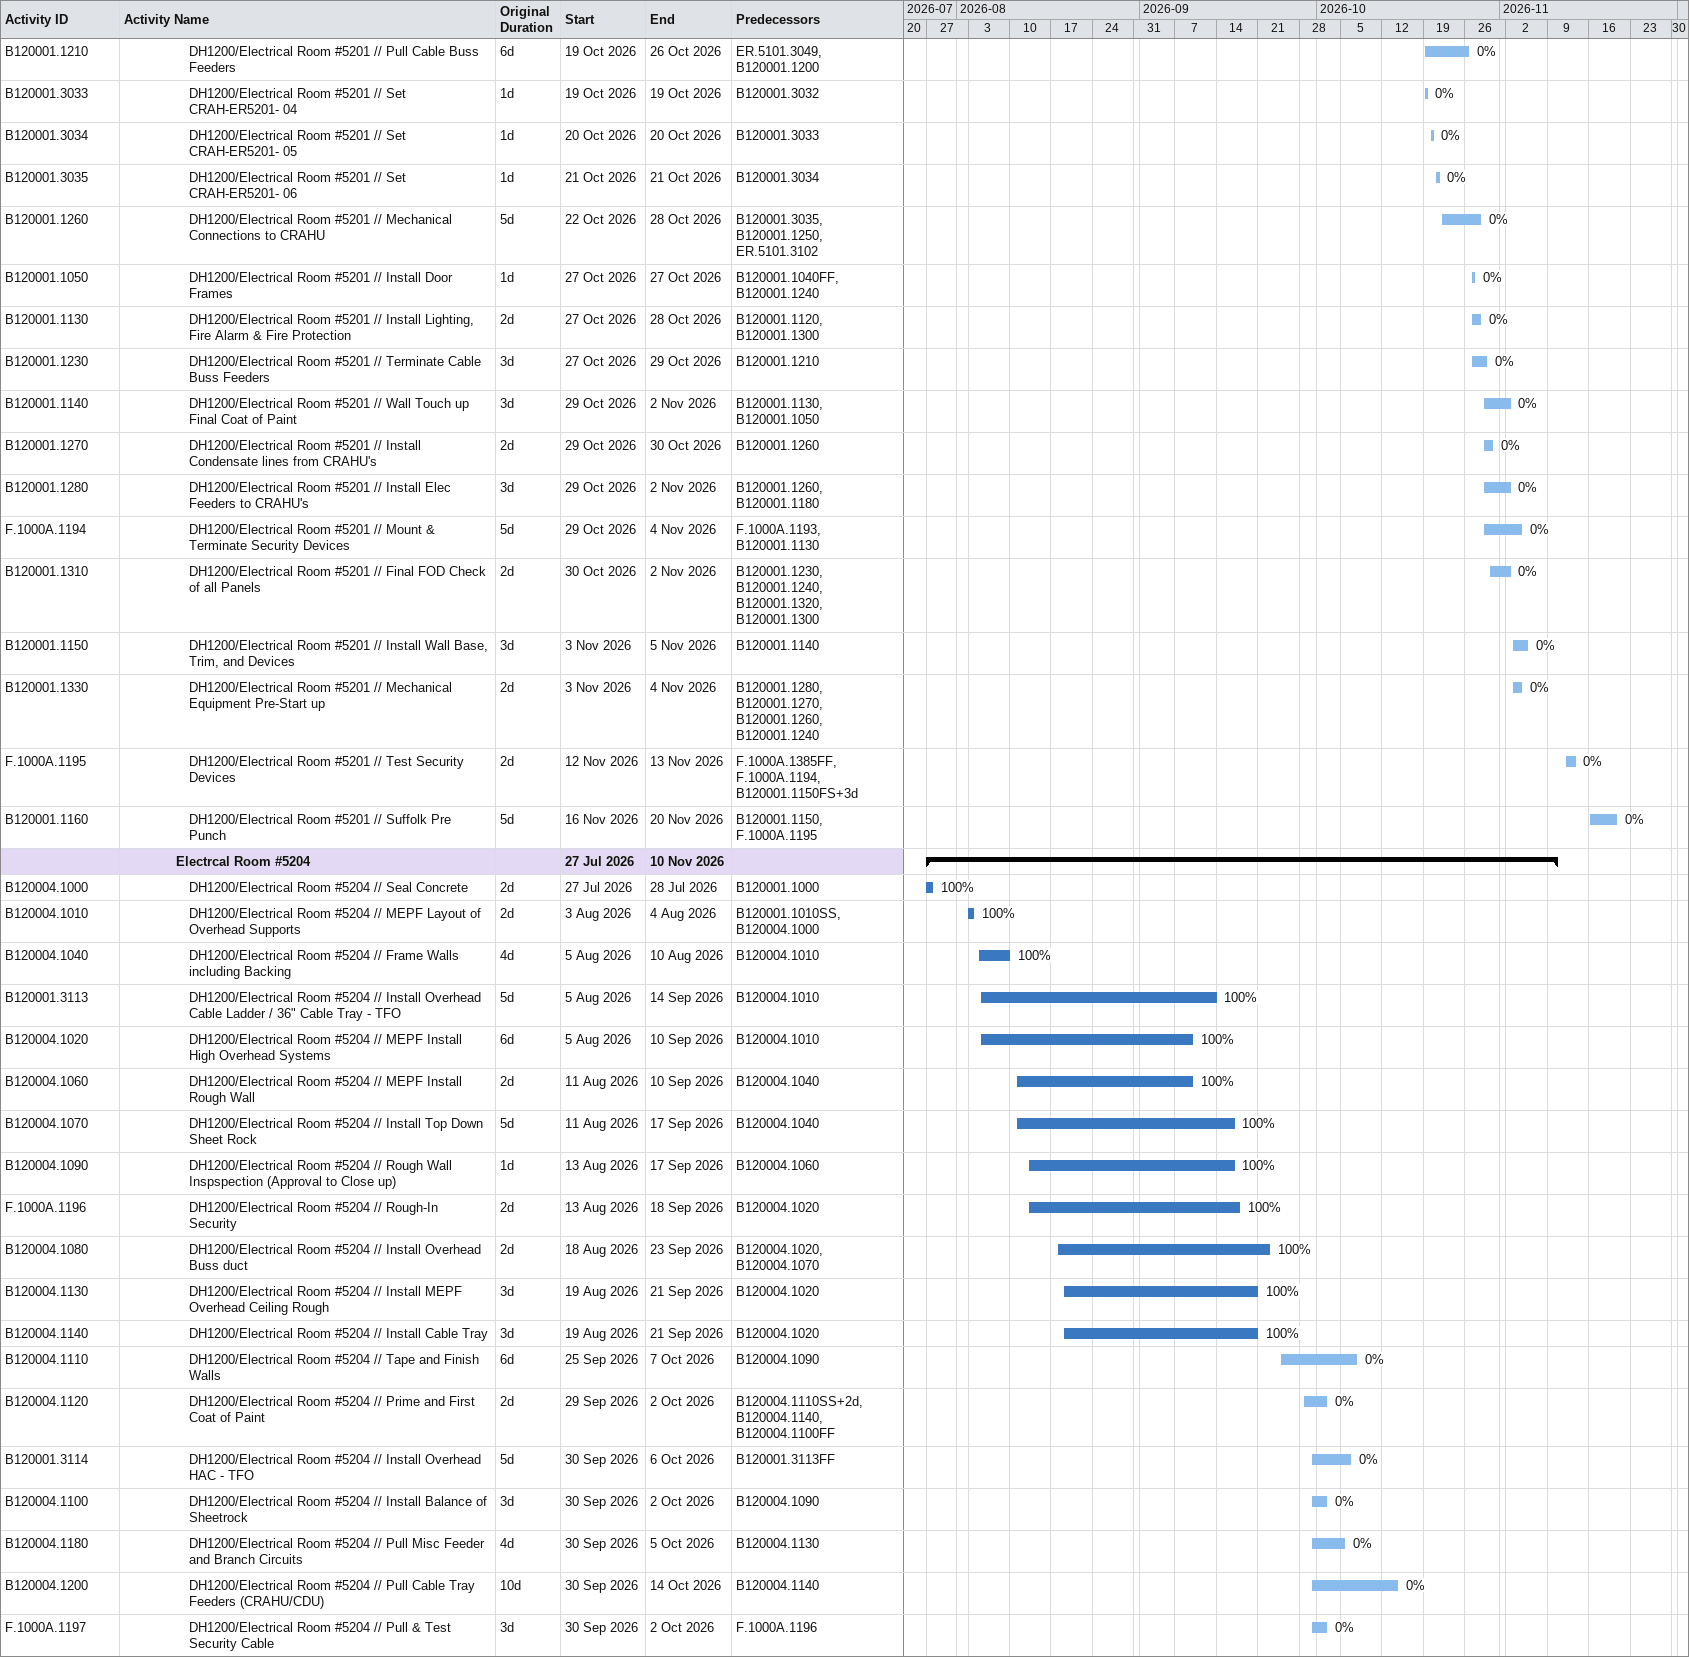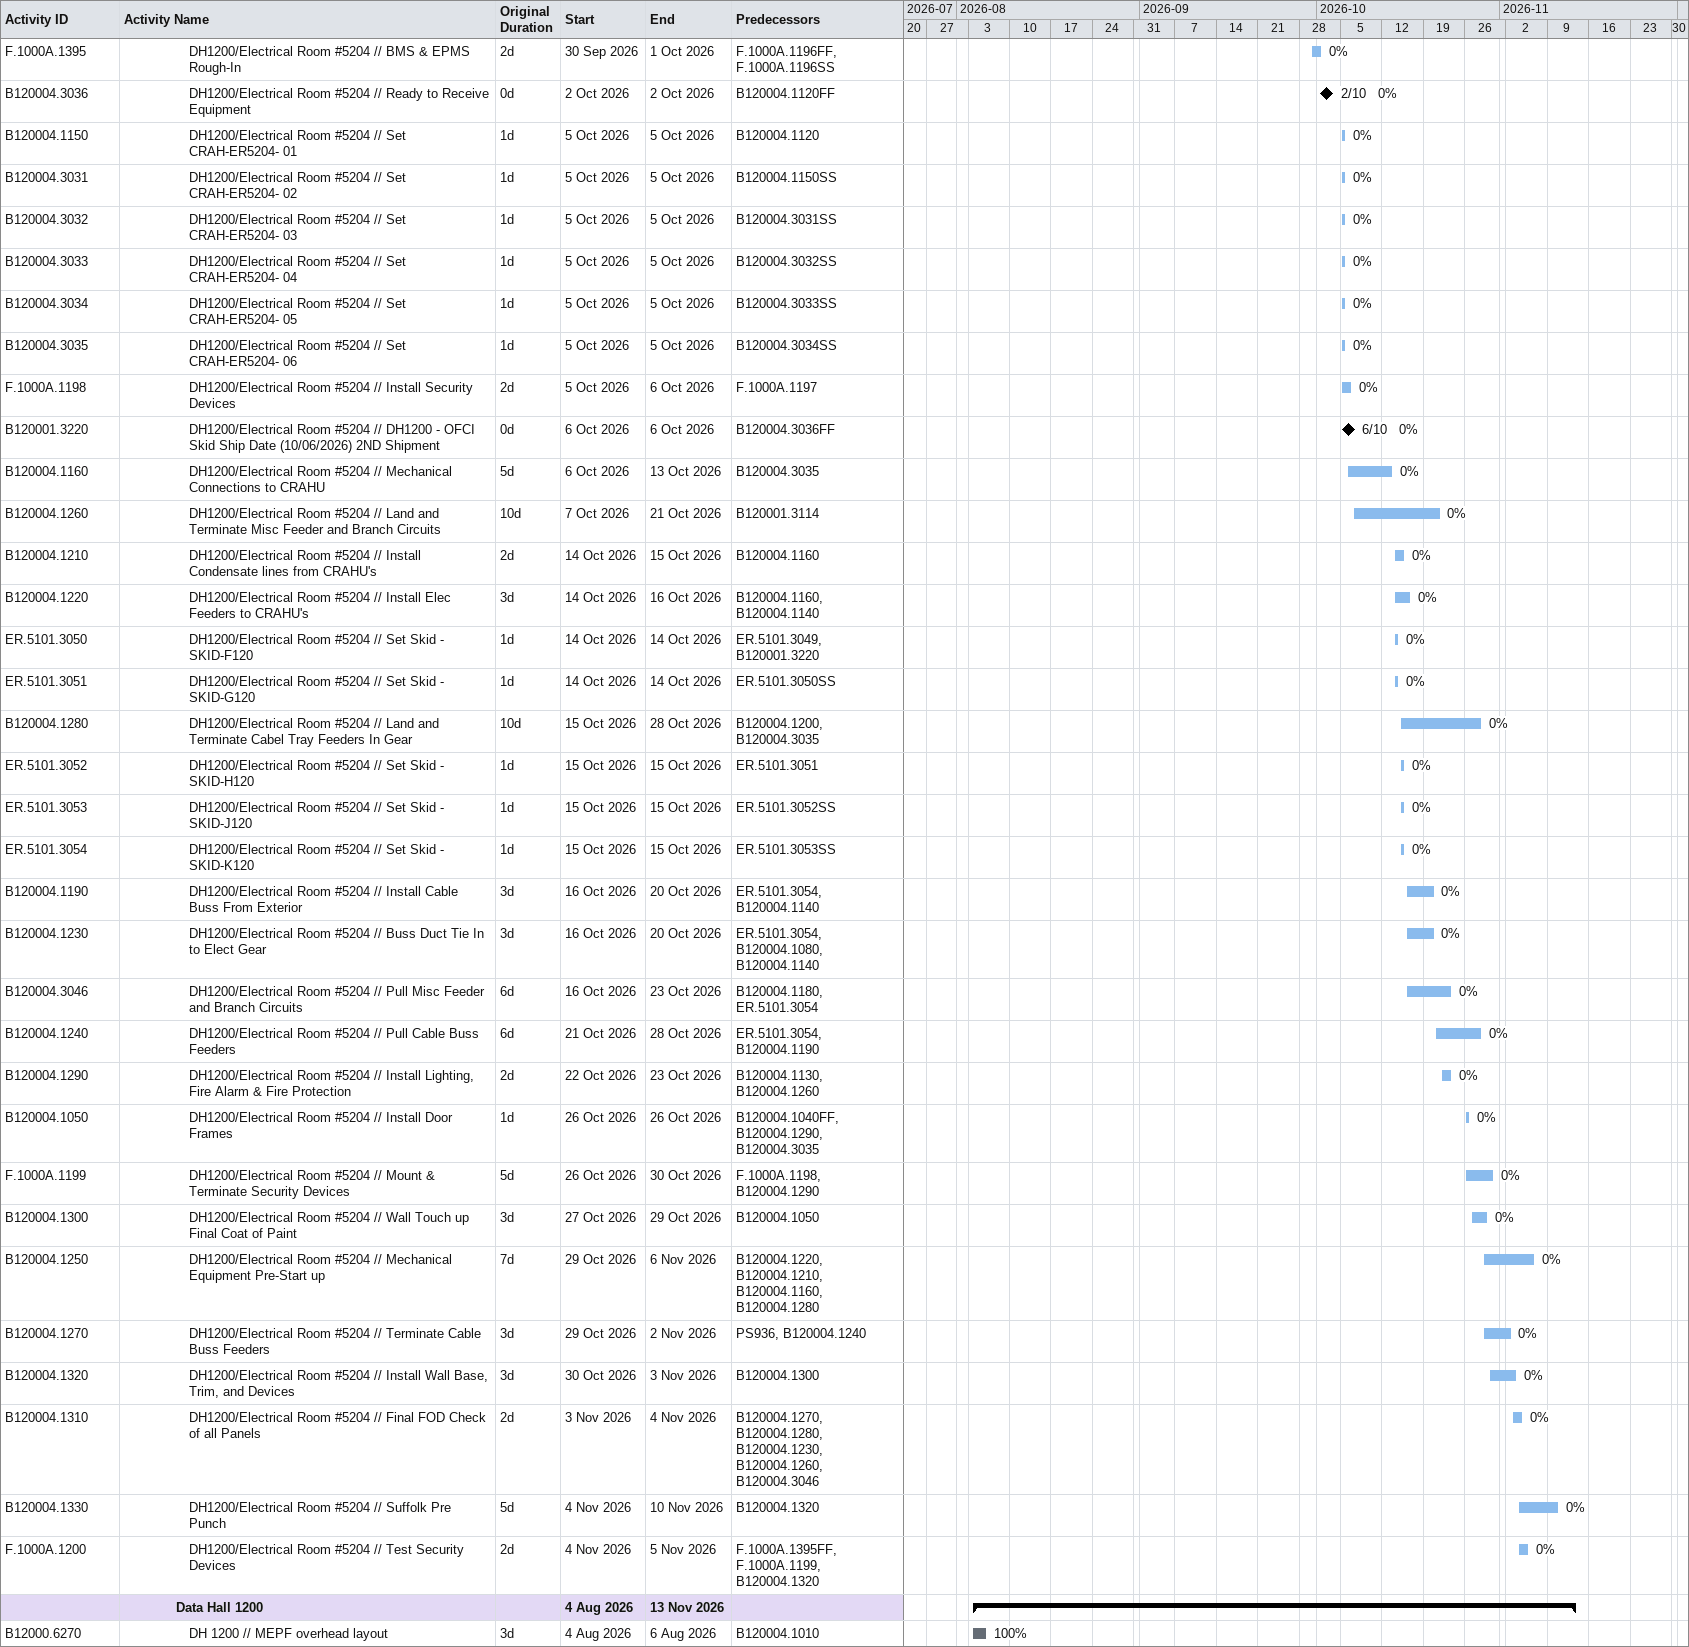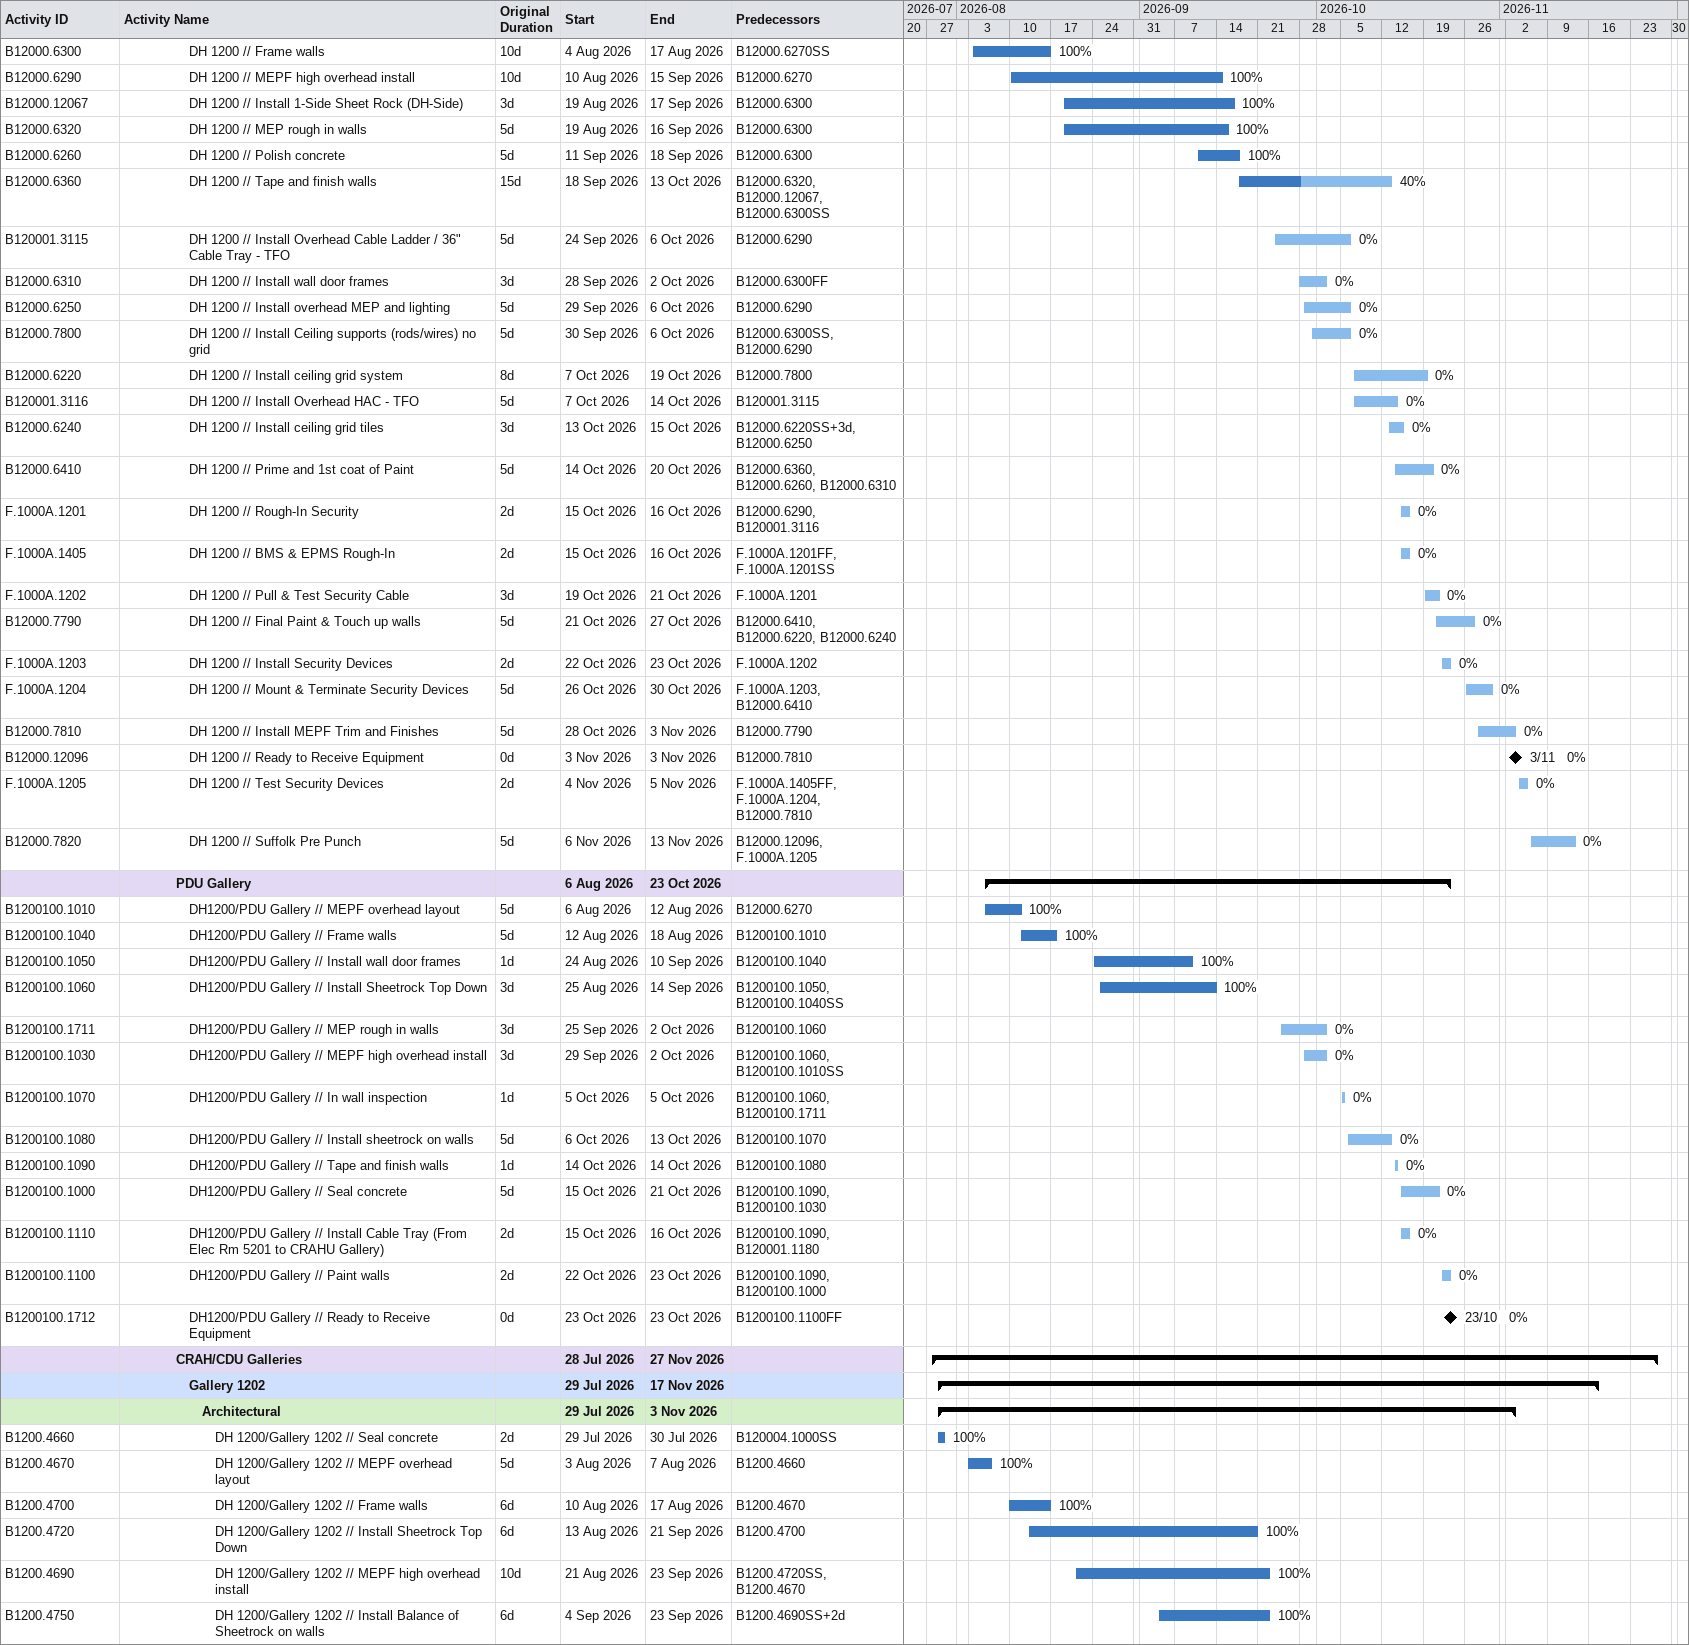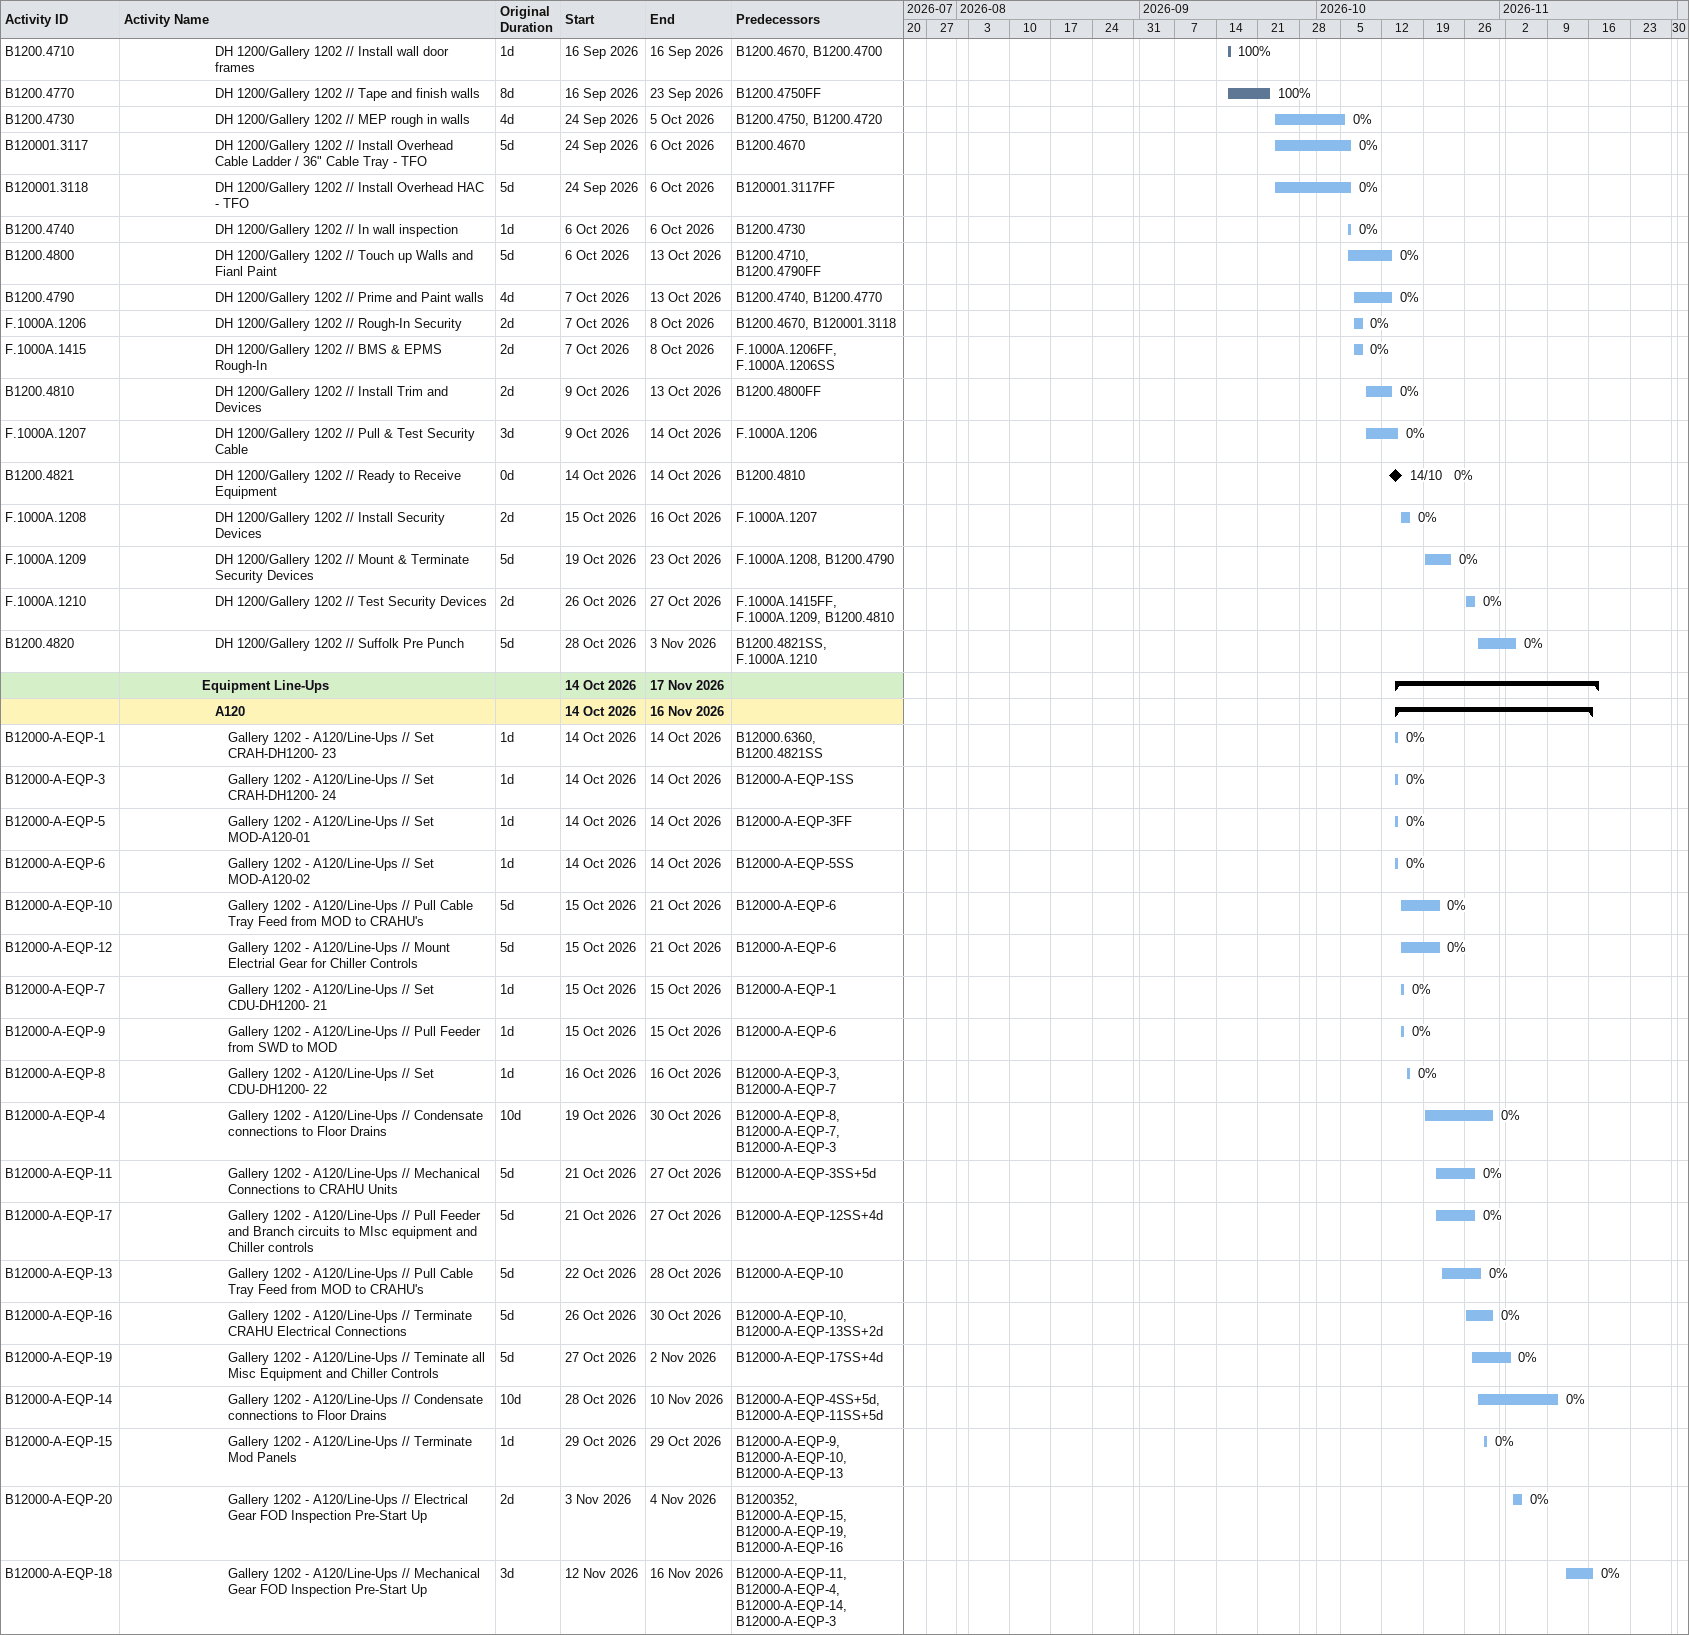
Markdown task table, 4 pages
| ID | Level | Task | Original duration | Start | Finish | Predecessors | % complete |
|---|---|---|---|---|---|---|---|
| B120001.1210 | 6 | DH1200/Electrical Room #5201 // Pull Cable Buss Feeders | 6d | 2026-10-19 | 2026-10-26 | ER.5101.3049, B120001.1200 | 0 |
| B120001.3033 | 6 | DH1200/Electrical Room #5201 // Set CRAH-ER5201- 04 | 1d | 2026-10-19 | 2026-10-19 | B120001.3032 | 0 |
| B120001.3034 | 6 | DH1200/Electrical Room #5201 // Set CRAH-ER5201- 05 | 1d | 2026-10-20 | 2026-10-20 | B120001.3033 | 0 |
| B120001.3035 | 6 | DH1200/Electrical Room #5201 // Set CRAH-ER5201- 06 | 1d | 2026-10-21 | 2026-10-21 | B120001.3034 | 0 |
| B120001.1260 | 6 | DH1200/Electrical Room #5201 // Mechanical Connections to CRAHU | 5d | 2026-10-22 | 2026-10-28 | B120001.3035, B120001.1250, ER.5101.3102 | 0 |
| B120001.1050 | 6 | DH1200/Electrical Room #5201 // Install Door Frames | 1d | 2026-10-27 | 2026-10-27 | B120001.1040FF, B120001.1240 | 0 |
| B120001.1130 | 6 | DH1200/Electrical Room #5201 // Install Lighting, Fire Alarm & Fire Protection | 2d | 2026-10-27 | 2026-10-28 | B120001.1120, B120001.1300 | 0 |
| B120001.1230 | 6 | DH1200/Electrical Room #5201 // Terminate Cable Buss Feeders | 3d | 2026-10-27 | 2026-10-29 | B120001.1210 | 0 |
| B120001.1140 | 6 | DH1200/Electrical Room #5201 // Wall Touch up Final Coat of Paint | 3d | 2026-10-29 | 2026-11-02 | B120001.1130, B120001.1050 | 0 |
| B120001.1270 | 6 | DH1200/Electrical Room #5201 // Install Condensate lines from CRAHU's | 2d | 2026-10-29 | 2026-10-30 | B120001.1260 | 0 |
| B120001.1280 | 6 | DH1200/Electrical Room #5201 // Install Elec Feeders to CRAHU's | 3d | 2026-10-29 | 2026-11-02 | B120001.1260, B120001.1180 | 0 |
| F.1000A.1194 | 6 | DH1200/Electrical Room #5201 // Mount & Terminate Security Devices | 5d | 2026-10-29 | 2026-11-04 | F.1000A.1193, B120001.1130 | 0 |
| B120001.1310 | 6 | DH1200/Electrical Room #5201 // Final FOD Check of all Panels | 2d | 2026-10-30 | 2026-11-02 | B120001.1230, B120001.1240, B120001.1320, B120001.1300 | 0 |
| B120001.1150 | 6 | DH1200/Electrical Room #5201 // Install Wall Base, Trim, and Devices | 3d | 2026-11-03 | 2026-11-05 | B120001.1140 | 0 |
| B120001.1330 | 6 | DH1200/Electrical Room #5201 // Mechanical Equipment Pre-Start up | 2d | 2026-11-03 | 2026-11-04 | B120001.1280, B120001.1270, B120001.1260, B120001.1240 | 0 |
| F.1000A.1195 | 6 | DH1200/Electrical Room #5201 // Test Security Devices | 2d | 2026-11-12 | 2026-11-13 | F.1000A.1385FF, F.1000A.1194, B120001.1150FS+3d | 0 |
| B120001.1160 | 6 | DH1200/Electrical Room #5201 // Suffolk Pre Punch | 5d | 2026-11-16 | 2026-11-20 | B120001.1150, F.1000A.1195 | 0 |
|  | 5 | **Electrcal Room #5204** |  | 2026-07-27 | 2026-11-10 |  |  |
| B120004.1000 | 6 | DH1200/Electrical Room #5204 // Seal Concrete | 2d | 2026-07-27 | 2026-07-28 | B120001.1000 | 100 |
| B120004.1010 | 6 | DH1200/Electrical Room #5204 // MEPF Layout of Overhead Supports | 2d | 2026-08-03 | 2026-08-04 | B120001.1010SS, B120004.1000 | 100 |
| B120004.1040 | 6 | DH1200/Electrical Room #5204 // Frame Walls including Backing | 4d | 2026-08-05 | 2026-08-10 | B120004.1010 | 100 |
| B120001.3113 | 6 | DH1200/Electrical Room #5204 // Install Overhead Cable Ladder / 36" Cable Tray - TFO | 5d | 2026-08-05 | 2026-09-14 | B120004.1010 | 100 |
| B120004.1020 | 6 | DH1200/Electrical Room #5204 // MEPF Install High Overhead Systems | 6d | 2026-08-05 | 2026-09-10 | B120004.1010 | 100 |
| B120004.1060 | 6 | DH1200/Electrical Room #5204 // MEPF Install Rough Wall | 2d | 2026-08-11 | 2026-09-10 | B120004.1040 | 100 |
| B120004.1070 | 6 | DH1200/Electrical Room #5204 // Install Top Down Sheet Rock | 5d | 2026-08-11 | 2026-09-17 | B120004.1040 | 100 |
| B120004.1090 | 6 | DH1200/Electrical Room #5204 // Rough Wall Inspspection (Approval to Close up) | 1d | 2026-08-13 | 2026-09-17 | B120004.1060 | 100 |
| F.1000A.1196 | 6 | DH1200/Electrical Room #5204 // Rough-In Security | 2d | 2026-08-13 | 2026-09-18 | B120004.1020 | 100 |
| B120004.1080 | 6 | DH1200/Electrical Room #5204 // Install Overhead Buss duct | 2d | 2026-08-18 | 2026-09-23 | B120004.1020, B120004.1070 | 100 |
| B120004.1130 | 6 | DH1200/Electrical Room #5204 // Install MEPF Overhead Ceiling Rough | 3d | 2026-08-19 | 2026-09-21 | B120004.1020 | 100 |
| B120004.1140 | 6 | DH1200/Electrical Room #5204 // Install Cable Tray | 3d | 2026-08-19 | 2026-09-21 | B120004.1020 | 100 |
| B120004.1110 | 6 | DH1200/Electrical Room #5204 // Tape and Finish Walls | 6d | 2026-09-25 | 2026-10-07 | B120004.1090 | 0 |
| B120004.1120 | 6 | DH1200/Electrical Room #5204 // Prime and First Coat of Paint | 2d | 2026-09-29 | 2026-10-02 | B120004.1110SS+2d, B120004.1140, B120004.1100FF | 0 |
| B120001.3114 | 6 | DH1200/Electrical Room #5204 // Install Overhead HAC - TFO | 5d | 2026-09-30 | 2026-10-06 | B120001.3113FF | 0 |
| B120004.1100 | 6 | DH1200/Electrical Room #5204 // Install Balance of Sheetrock | 3d | 2026-09-30 | 2026-10-02 | B120004.1090 | 0 |
| B120004.1180 | 6 | DH1200/Electrical Room #5204 // Pull Misc Feeder and Branch Circuits | 4d | 2026-09-30 | 2026-10-05 | B120004.1130 | 0 |
| B120004.1200 | 6 | DH1200/Electrical Room #5204 // Pull Cable Tray Feeders (CRAHU/CDU) | 10d | 2026-09-30 | 2026-10-14 | B120004.1140 | 0 |
| F.1000A.1197 | 6 | DH1200/Electrical Room #5204 // Pull & Test Security Cable | 3d | 2026-09-30 | 2026-10-02 | F.1000A.1196 | 0 |
| F.1000A.1395 | 6 | DH1200/Electrical Room #5204 // BMS & EPMS Rough-In | 2d | 2026-09-30 | 2026-10-01 | F.1000A.1196FF, F.1000A.1196SS | 0 |
| B120004.3036 | 6 | DH1200/Electrical Room #5204 // Ready to Receive Equipment | 0d | 2026-10-02 | 2026-10-02 | B120004.1120FF | 0 |
| B120004.1150 | 6 | DH1200/Electrical Room #5204 // Set CRAH-ER5204- 01 | 1d | 2026-10-05 | 2026-10-05 | B120004.1120 | 0 |
| B120004.3031 | 6 | DH1200/Electrical Room #5204 // Set CRAH-ER5204- 02 | 1d | 2026-10-05 | 2026-10-05 | B120004.1150SS | 0 |
| B120004.3032 | 6 | DH1200/Electrical Room #5204 // Set CRAH-ER5204- 03 | 1d | 2026-10-05 | 2026-10-05 | B120004.3031SS | 0 |
| B120004.3033 | 6 | DH1200/Electrical Room #5204 // Set CRAH-ER5204- 04 | 1d | 2026-10-05 | 2026-10-05 | B120004.3032SS | 0 |
| B120004.3034 | 6 | DH1200/Electrical Room #5204 // Set CRAH-ER5204- 05 | 1d | 2026-10-05 | 2026-10-05 | B120004.3033SS | 0 |
| B120004.3035 | 6 | DH1200/Electrical Room #5204 // Set CRAH-ER5204- 06 | 1d | 2026-10-05 | 2026-10-05 | B120004.3034SS | 0 |
| F.1000A.1198 | 6 | DH1200/Electrical Room #5204 // Install Security Devices | 2d | 2026-10-05 | 2026-10-06 | F.1000A.1197 | 0 |
| B120001.3220 | 6 | DH1200/Electrical Room #5204 // DH1200 - OFCI Skid Ship Date (10/06/2026) 2ND Shipment | 0d | 2026-10-06 | 2026-10-06 | B120004.3036FF | 0 |
| B120004.1160 | 6 | DH1200/Electrical Room #5204 // Mechanical Connections to CRAHU | 5d | 2026-10-06 | 2026-10-13 | B120004.3035 | 0 |
| B120004.1260 | 6 | DH1200/Electrical Room #5204 // Land and Terminate Misc Feeder and Branch Circuits | 10d | 2026-10-07 | 2026-10-21 | B120001.3114 | 0 |
| B120004.1210 | 6 | DH1200/Electrical Room #5204 // Install Condensate lines from CRAHU's | 2d | 2026-10-14 | 2026-10-15 | B120004.1160 | 0 |
| B120004.1220 | 6 | DH1200/Electrical Room #5204 // Install Elec Feeders to CRAHU's | 3d | 2026-10-14 | 2026-10-16 | B120004.1160, B120004.1140 | 0 |
| ER.5101.3050 | 6 | DH1200/Electrical Room #5204 // Set Skid - SKID-F120 | 1d | 2026-10-14 | 2026-10-14 | ER.5101.3049, B120001.3220 | 0 |
| ER.5101.3051 | 6 | DH1200/Electrical Room #5204 // Set Skid - SKID-G120 | 1d | 2026-10-14 | 2026-10-14 | ER.5101.3050SS | 0 |
| B120004.1280 | 6 | DH1200/Electrical Room #5204 // Land and Terminate Cabel Tray Feeders In Gear | 10d | 2026-10-15 | 2026-10-28 | B120004.1200, B120004.3035 | 0 |
| ER.5101.3052 | 6 | DH1200/Electrical Room #5204 // Set Skid - SKID-H120 | 1d | 2026-10-15 | 2026-10-15 | ER.5101.3051 | 0 |
| ER.5101.3053 | 6 | DH1200/Electrical Room #5204 // Set Skid - SKID-J120 | 1d | 2026-10-15 | 2026-10-15 | ER.5101.3052SS | 0 |
| ER.5101.3054 | 6 | DH1200/Electrical Room #5204 // Set Skid - SKID-K120 | 1d | 2026-10-15 | 2026-10-15 | ER.5101.3053SS | 0 |
| B120004.1190 | 6 | DH1200/Electrical Room #5204 // Install Cable Buss From Exterior | 3d | 2026-10-16 | 2026-10-20 | ER.5101.3054, B120004.1140 | 0 |
| B120004.1230 | 6 | DH1200/Electrical Room #5204 // Buss Duct Tie In to Elect Gear | 3d | 2026-10-16 | 2026-10-20 | ER.5101.3054, B120004.1080, B120004.1140 | 0 |
| B120004.3046 | 6 | DH1200/Electrical Room #5204 // Pull Misc Feeder and Branch Circuits | 6d | 2026-10-16 | 2026-10-23 | B120004.1180, ER.5101.3054 | 0 |
| B120004.1240 | 6 | DH1200/Electrical Room #5204 // Pull Cable Buss Feeders | 6d | 2026-10-21 | 2026-10-28 | ER.5101.3054, B120004.1190 | 0 |
| B120004.1290 | 6 | DH1200/Electrical Room #5204 // Install Lighting, Fire Alarm & Fire Protection | 2d | 2026-10-22 | 2026-10-23 | B120004.1130, B120004.1260 | 0 |
| B120004.1050 | 6 | DH1200/Electrical Room #5204 // Install Door Frames | 1d | 2026-10-26 | 2026-10-26 | B120004.1040FF, B120004.1290, B120004.3035 | 0 |
| F.1000A.1199 | 6 | DH1200/Electrical Room #5204 // Mount & Terminate Security Devices | 5d | 2026-10-26 | 2026-10-30 | F.1000A.1198, B120004.1290 | 0 |
| B120004.1300 | 6 | DH1200/Electrical Room #5204 // Wall Touch up Final Coat of Paint | 3d | 2026-10-27 | 2026-10-29 | B120004.1050 | 0 |
| B120004.1250 | 6 | DH1200/Electrical Room #5204 // Mechanical Equipment Pre-Start up | 7d | 2026-10-29 | 2026-11-06 | B120004.1220, B120004.1210, B120004.1160, B120004.1280 | 0 |
| B120004.1270 | 6 | DH1200/Electrical Room #5204 // Terminate Cable Buss Feeders | 3d | 2026-10-29 | 2026-11-02 | PS936, B120004.1240 | 0 |
| B120004.1320 | 6 | DH1200/Electrical Room #5204 // Install Wall Base, Trim, and Devices | 3d | 2026-10-30 | 2026-11-03 | B120004.1300 | 0 |
| B120004.1310 | 6 | DH1200/Electrical Room #5204 // Final FOD Check of all Panels | 2d | 2026-11-03 | 2026-11-04 | B120004.1270, B120004.1280, B120004.1230, B120004.1260, B120004.3046 | 0 |
| B120004.1330 | 6 | DH1200/Electrical Room #5204 // Suffolk Pre Punch | 5d | 2026-11-04 | 2026-11-10 | B120004.1320 | 0 |
| F.1000A.1200 | 6 | DH1200/Electrical Room #5204 // Test Security Devices | 2d | 2026-11-04 | 2026-11-05 | F.1000A.1395FF, F.1000A.1199, B120004.1320 | 0 |
|  | 5 | **Data Hall 1200** |  | 2026-08-04 | 2026-11-13 |  |  |
| B12000.6270 | 6 | DH 1200 // MEPF overhead layout | 3d | 2026-08-04 | 2026-08-06 | B120004.1010 | 100 |
| B12000.6300 | 6 | DH 1200 // Frame walls | 10d | 2026-08-04 | 2026-08-17 | B12000.6270SS | 100 |
| B12000.6290 | 6 | DH 1200 // MEPF high overhead install | 10d | 2026-08-10 | 2026-09-15 | B12000.6270 | 100 |
| B12000.12067 | 6 | DH 1200 // Install 1-Side Sheet Rock (DH-Side) | 3d | 2026-08-19 | 2026-09-17 | B12000.6300 | 100 |
| B12000.6320 | 6 | DH 1200 // MEP rough in walls | 5d | 2026-08-19 | 2026-09-16 | B12000.6300 | 100 |
| B12000.6260 | 6 | DH 1200 // Polish concrete | 5d | 2026-09-11 | 2026-09-18 | B12000.6300 | 100 |
| B12000.6360 | 6 | DH 1200 // Tape and finish walls | 15d | 2026-09-18 | 2026-10-13 | B12000.6320, B12000.12067, B12000.6300SS | 40 |
| B120001.3115 | 6 | DH 1200 // Install Overhead Cable Ladder / 36" Cable Tray - TFO | 5d | 2026-09-24 | 2026-10-06 | B12000.6290 | 0 |
| B12000.6310 | 6 | DH 1200 // Install wall door frames | 3d | 2026-09-28 | 2026-10-02 | B12000.6300FF | 0 |
| B12000.6250 | 6 | DH 1200 // Install overhead MEP and lighting | 5d | 2026-09-29 | 2026-10-06 | B12000.6290 | 0 |
| B12000.7800 | 6 | DH 1200 // Install Ceiling supports (rods/wires) no grid | 5d | 2026-09-30 | 2026-10-06 | B12000.6300SS, B12000.6290 | 0 |
| B12000.6220 | 6 | DH 1200 // Install ceiling grid system | 8d | 2026-10-07 | 2026-10-19 | B12000.7800 | 0 |
| B120001.3116 | 6 | DH 1200 // Install Overhead HAC - TFO | 5d | 2026-10-07 | 2026-10-14 | B120001.3115 | 0 |
| B12000.6240 | 6 | DH 1200 // Install ceiling grid tiles | 3d | 2026-10-13 | 2026-10-15 | B12000.6220SS+3d, B12000.6250 | 0 |
| B12000.6410 | 6 | DH 1200 // Prime and 1st coat of Paint | 5d | 2026-10-14 | 2026-10-20 | B12000.6360, B12000.6260, B12000.6310 | 0 |
| F.1000A.1201 | 6 | DH 1200 // Rough-In Security | 2d | 2026-10-15 | 2026-10-16 | B12000.6290, B120001.3116 | 0 |
| F.1000A.1405 | 6 | DH 1200 // BMS & EPMS Rough-In | 2d | 2026-10-15 | 2026-10-16 | F.1000A.1201FF, F.1000A.1201SS | 0 |
| F.1000A.1202 | 6 | DH 1200 // Pull & Test Security Cable | 3d | 2026-10-19 | 2026-10-21 | F.1000A.1201 | 0 |
| B12000.7790 | 6 | DH 1200 // Final Paint & Touch up walls | 5d | 2026-10-21 | 2026-10-27 | B12000.6410, B12000.6220, B12000.6240 | 0 |
| F.1000A.1203 | 6 | DH 1200 // Install Security Devices | 2d | 2026-10-22 | 2026-10-23 | F.1000A.1202 | 0 |
| F.1000A.1204 | 6 | DH 1200 // Mount & Terminate Security Devices | 5d | 2026-10-26 | 2026-10-30 | F.1000A.1203, B12000.6410 | 0 |
| B12000.7810 | 6 | DH 1200 // Install MEPF Trim and Finishes | 5d | 2026-10-28 | 2026-11-03 | B12000.7790 | 0 |
| B12000.12096 | 6 | DH 1200 // Ready to Receive Equipment | 0d | 2026-11-03 | 2026-11-03 | B12000.7810 | 0 |
| F.1000A.1205 | 6 | DH 1200 // Test Security Devices | 2d | 2026-11-04 | 2026-11-05 | F.1000A.1405FF, F.1000A.1204, B12000.7810 | 0 |
| B12000.7820 | 6 | DH 1200 // Suffolk Pre Punch | 5d | 2026-11-06 | 2026-11-13 | B12000.12096, F.1000A.1205 | 0 |
|  | 5 | **PDU Gallery** |  | 2026-08-06 | 2026-10-23 |  |  |
| B1200100.1010 | 6 | DH1200/PDU Gallery // MEPF overhead layout | 5d | 2026-08-06 | 2026-08-12 | B12000.6270 | 100 |
| B1200100.1040 | 6 | DH1200/PDU Gallery // Frame walls | 5d | 2026-08-12 | 2026-08-18 | B1200100.1010 | 100 |
| B1200100.1050 | 6 | DH1200/PDU Gallery // Install wall door frames | 1d | 2026-08-24 | 2026-09-10 | B1200100.1040 | 100 |
| B1200100.1060 | 6 | DH1200/PDU Gallery // Install Sheetrock Top Down | 3d | 2026-08-25 | 2026-09-14 | B1200100.1050, B1200100.1040SS | 100 |
| B1200100.1711 | 6 | DH1200/PDU Gallery // MEP rough in walls | 3d | 2026-09-25 | 2026-10-02 | B1200100.1060 | 0 |
| B1200100.1030 | 6 | DH1200/PDU Gallery // MEPF high overhead install | 3d | 2026-09-29 | 2026-10-02 | B1200100.1060, B1200100.1010SS | 0 |
| B1200100.1070 | 6 | DH1200/PDU Gallery // In wall inspection | 1d | 2026-10-05 | 2026-10-05 | B1200100.1060, B1200100.1711 | 0 |
| B1200100.1080 | 6 | DH1200/PDU Gallery // Install sheetrock on walls | 5d | 2026-10-06 | 2026-10-13 | B1200100.1070 | 0 |
| B1200100.1090 | 6 | DH1200/PDU Gallery // Tape and finish walls | 1d | 2026-10-14 | 2026-10-14 | B1200100.1080 | 0 |
| B1200100.1000 | 6 | DH1200/PDU Gallery // Seal concrete | 5d | 2026-10-15 | 2026-10-21 | B1200100.1090, B1200100.1030 | 0 |
| B1200100.1110 | 6 | DH1200/PDU Gallery // Install Cable Tray (From Elec Rm 5201 to CRAHU Gallery) | 2d | 2026-10-15 | 2026-10-16 | B1200100.1090, B120001.1180 | 0 |
| B1200100.1100 | 6 | DH1200/PDU Gallery // Paint walls | 2d | 2026-10-22 | 2026-10-23 | B1200100.1090, B1200100.1000 | 0 |
| B1200100.1712 | 6 | DH1200/PDU Gallery // Ready to Receive Equipment | 0d | 2026-10-23 | 2026-10-23 | B1200100.1100FF | 0 |
|  | 5 | **CRAH/CDU Galleries** |  | 2026-07-28 | 2026-11-27 |  |  |
|  | 6 | **Gallery 1202** |  | 2026-07-29 | 2026-11-17 |  |  |
|  | 7 | **Architectural** |  | 2026-07-29 | 2026-11-03 |  |  |
| B1200.4660 | 8 | DH 1200/Gallery 1202 // Seal concrete | 2d | 2026-07-29 | 2026-07-30 | B120004.1000SS | 100 |
| B1200.4670 | 8 | DH 1200/Gallery 1202 // MEPF overhead layout | 5d | 2026-08-03 | 2026-08-07 | B1200.4660 | 100 |
| B1200.4700 | 8 | DH 1200/Gallery 1202 // Frame walls | 6d | 2026-08-10 | 2026-08-17 | B1200.4670 | 100 |
| B1200.4720 | 8 | DH 1200/Gallery 1202 // Install Sheetrock Top Down | 6d | 2026-08-13 | 2026-09-21 | B1200.4700 | 100 |
| B1200.4690 | 8 | DH 1200/Gallery 1202 // MEPF high overhead install | 10d | 2026-08-21 | 2026-09-23 | B1200.4720SS, B1200.4670 | 100 |
| B1200.4750 | 8 | DH 1200/Gallery 1202 // Install Balance of Sheetrock on walls | 6d | 2026-09-04 | 2026-09-23 | B1200.4690SS+2d | 100 |
| B1200.4710 | 8 | DH 1200/Gallery 1202 // Install wall door frames | 1d | 2026-09-16 | 2026-09-16 | B1200.4670, B1200.4700 | 100 |
| B1200.4770 | 8 | DH 1200/Gallery 1202 // Tape and finish walls | 8d | 2026-09-16 | 2026-09-23 | B1200.4750FF | 100 |
| B1200.4730 | 8 | DH 1200/Gallery 1202 // MEP rough in walls | 4d | 2026-09-24 | 2026-10-05 | B1200.4750, B1200.4720 | 0 |
| B120001.3117 | 8 | DH 1200/Gallery 1202 // Install Overhead Cable Ladder / 36" Cable Tray - TFO | 5d | 2026-09-24 | 2026-10-06 | B1200.4670 | 0 |
| B120001.3118 | 8 | DH 1200/Gallery 1202 // Install Overhead HAC - TFO | 5d | 2026-09-24 | 2026-10-06 | B120001.3117FF | 0 |
| B1200.4740 | 8 | DH 1200/Gallery 1202 // In wall inspection | 1d | 2026-10-06 | 2026-10-06 | B1200.4730 | 0 |
| B1200.4800 | 8 | DH 1200/Gallery 1202 // Touch up Walls and Fianl Paint | 5d | 2026-10-06 | 2026-10-13 | B1200.4710, B1200.4790FF | 0 |
| B1200.4790 | 8 | DH 1200/Gallery 1202 // Prime and Paint walls | 4d | 2026-10-07 | 2026-10-13 | B1200.4740, B1200.4770 | 0 |
| F.1000A.1206 | 8 | DH 1200/Gallery 1202 // Rough-In Security | 2d | 2026-10-07 | 2026-10-08 | B1200.4670, B120001.3118 | 0 |
| F.1000A.1415 | 8 | DH 1200/Gallery 1202 // BMS & EPMS Rough-In | 2d | 2026-10-07 | 2026-10-08 | F.1000A.1206FF, F.1000A.1206SS | 0 |
| B1200.4810 | 8 | DH 1200/Gallery 1202 // Install Trim and Devices | 2d | 2026-10-09 | 2026-10-13 | B1200.4800FF | 0 |
| F.1000A.1207 | 8 | DH 1200/Gallery 1202 // Pull & Test Security Cable | 3d | 2026-10-09 | 2026-10-14 | F.1000A.1206 | 0 |
| B1200.4821 | 8 | DH 1200/Gallery 1202 // Ready to Receive Equipment | 0d | 2026-10-14 | 2026-10-14 | B1200.4810 | 0 |
| F.1000A.1208 | 8 | DH 1200/Gallery 1202 // Install Security Devices | 2d | 2026-10-15 | 2026-10-16 | F.1000A.1207 | 0 |
| F.1000A.1209 | 8 | DH 1200/Gallery 1202 // Mount & Terminate Security Devices | 5d | 2026-10-19 | 2026-10-23 | F.1000A.1208, B1200.4790 | 0 |
| F.1000A.1210 | 8 | DH 1200/Gallery 1202 // Test Security Devices | 2d | 2026-10-26 | 2026-10-27 | F.1000A.1415FF, F.1000A.1209, B1200.4810 | 0 |
| B1200.4820 | 8 | DH 1200/Gallery 1202 // Suffolk Pre Punch | 5d | 2026-10-28 | 2026-11-03 | B1200.4821SS, F.1000A.1210 | 0 |
|  | 7 | **Equipment Line-Ups** |  | 2026-10-14 | 2026-11-17 |  |  |
|  | 8 | **A120** |  | 2026-10-14 | 2026-11-16 |  |  |
| B12000-A-EQP-1 | 9 | Gallery 1202 - A120/Line-Ups // Set CRAH-DH1200- 23 | 1d | 2026-10-14 | 2026-10-14 | B12000.6360, B1200.4821SS | 0 |
| B12000-A-EQP-3 | 9 | Gallery 1202 - A120/Line-Ups // Set CRAH-DH1200- 24 | 1d | 2026-10-14 | 2026-10-14 | B12000-A-EQP-1SS | 0 |
| B12000-A-EQP-5 | 9 | Gallery 1202 - A120/Line-Ups // Set MOD-A120-01 | 1d | 2026-10-14 | 2026-10-14 | B12000-A-EQP-3FF | 0 |
| B12000-A-EQP-6 | 9 | Gallery 1202 - A120/Line-Ups // Set MOD-A120-02 | 1d | 2026-10-14 | 2026-10-14 | B12000-A-EQP-5SS | 0 |
| B12000-A-EQP-10 | 9 | Gallery 1202 - A120/Line-Ups // Pull Cable Tray Feed from MOD to CRAHU's | 5d | 2026-10-15 | 2026-10-21 | B12000-A-EQP-6 | 0 |
| B12000-A-EQP-12 | 9 | Gallery 1202 - A120/Line-Ups // Mount Electrial Gear for Chiller Controls | 5d | 2026-10-15 | 2026-10-21 | B12000-A-EQP-6 | 0 |
| B12000-A-EQP-7 | 9 | Gallery 1202 - A120/Line-Ups // Set CDU-DH1200- 21 | 1d | 2026-10-15 | 2026-10-15 | B12000-A-EQP-1 | 0 |
| B12000-A-EQP-9 | 9 | Gallery 1202 - A120/Line-Ups // Pull Feeder from SWD to MOD | 1d | 2026-10-15 | 2026-10-15 | B12000-A-EQP-6 | 0 |
| B12000-A-EQP-8 | 9 | Gallery 1202 - A120/Line-Ups // Set CDU-DH1200- 22 | 1d | 2026-10-16 | 2026-10-16 | B12000-A-EQP-3, B12000-A-EQP-7 | 0 |
| B12000-A-EQP-4 | 9 | Gallery 1202 - A120/Line-Ups // Condensate connections to Floor Drains | 10d | 2026-10-19 | 2026-10-30 | B12000-A-EQP-8, B12000-A-EQP-7, B12000-A-EQP-3 | 0 |
| B12000-A-EQP-11 | 9 | Gallery 1202 - A120/Line-Ups // Mechanical Connections to CRAHU Units | 5d | 2026-10-21 | 2026-10-27 | B12000-A-EQP-3SS+5d | 0 |
| B12000-A-EQP-17 | 9 | Gallery 1202 - A120/Line-Ups // Pull Feeder and Branch circuits to MIsc equipment and Chiller controls | 5d | 2026-10-21 | 2026-10-27 | B12000-A-EQP-12SS+4d | 0 |
| B12000-A-EQP-13 | 9 | Gallery 1202 - A120/Line-Ups // Pull Cable Tray Feed from MOD to CRAHU's | 5d | 2026-10-22 | 2026-10-28 | B12000-A-EQP-10 | 0 |
| B12000-A-EQP-16 | 9 | Gallery 1202 - A120/Line-Ups // Terminate CRAHU Electrical Connections | 5d | 2026-10-26 | 2026-10-30 | B12000-A-EQP-10, B12000-A-EQP-13SS+2d | 0 |
| B12000-A-EQP-19 | 9 | Gallery 1202 - A120/Line-Ups // Teminate all Misc Equipment and Chiller Controls | 5d | 2026-10-27 | 2026-11-02 | B12000-A-EQP-17SS+4d | 0 |
| B12000-A-EQP-14 | 9 | Gallery 1202 - A120/Line-Ups // Condensate connections to Floor Drains | 10d | 2026-10-28 | 2026-11-10 | B12000-A-EQP-4SS+5d, B12000-A-EQP-11SS+5d | 0 |
| B12000-A-EQP-15 | 9 | Gallery 1202 - A120/Line-Ups // Terminate Mod Panels | 1d | 2026-10-29 | 2026-10-29 | B12000-A-EQP-9, B12000-A-EQP-10, B12000-A-EQP-13 | 0 |
| B12000-A-EQP-20 | 9 | Gallery 1202 - A120/Line-Ups // Electrical Gear FOD Inspection Pre-Start Up | 2d | 2026-11-03 | 2026-11-04 | B1200352, B12000-A-EQP-15, B12000-A-EQP-19, B12000-A-EQP-16 | 0 |
| B12000-A-EQP-18 | 9 | Gallery 1202 - A120/Line-Ups // Mechanical Gear FOD Inspection Pre-Start Up | 3d | 2026-11-12 | 2026-11-16 | B12000-A-EQP-11, B12000-A-EQP-4, B12000-A-EQP-14, B12000-A-EQP-3 | 0 |
